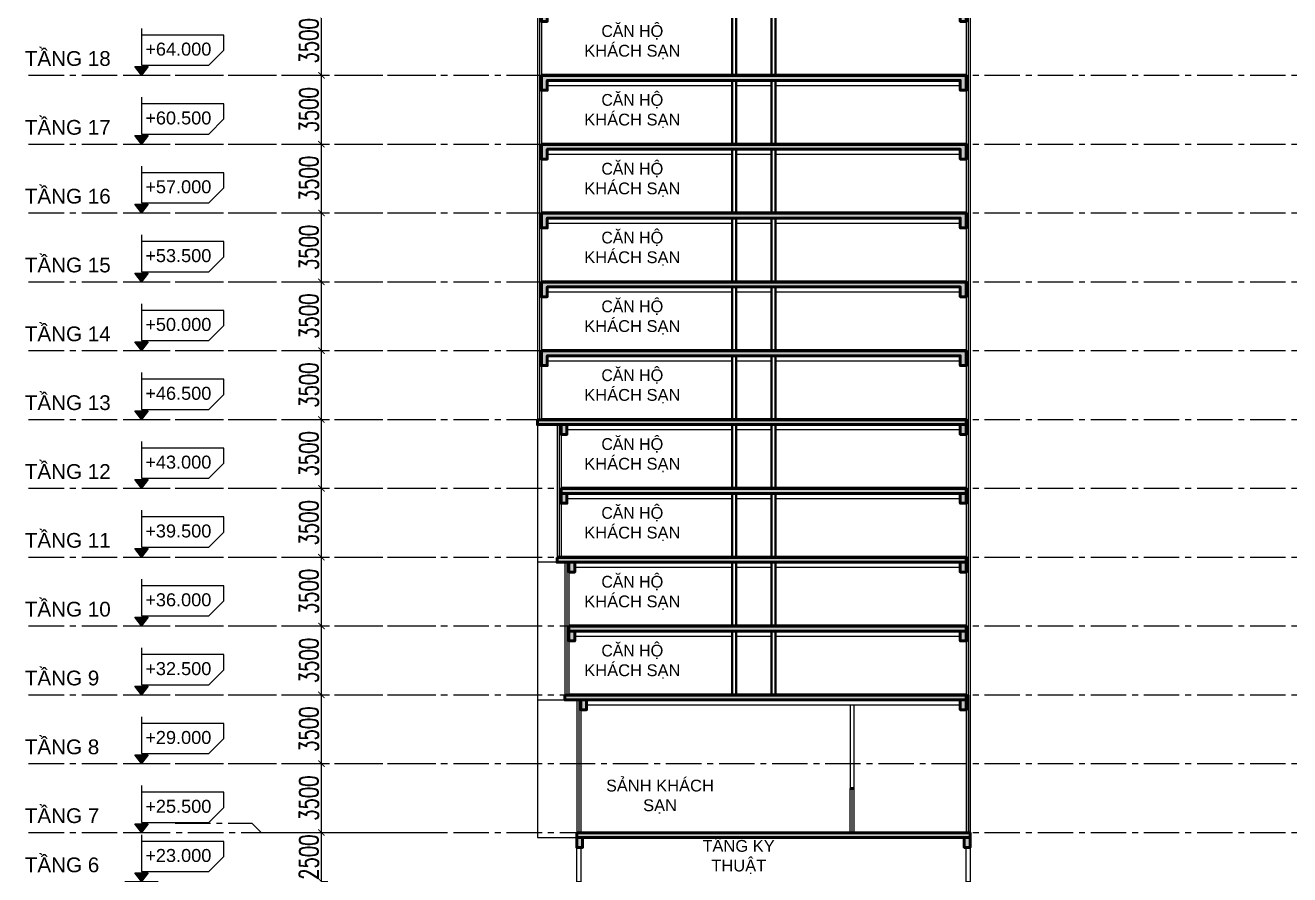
# Model space of a CAD drawing. Header units: millimetres. Extents: x 573003 to 1294762, y -9906 to 413061.
# Drawn here: x 573822 to 638102, y 37829 to 81019 of the extents above; entities that cross this region are included whole.
import ezdxf

# ---------------------------------------------------------------- set-up
doc = ezdxf.new("R2010")
doc.units = ezdxf.units.MM
doc.header["$MEASUREMENT"] = 0
doc.linetypes.add('IMPORT-CE', pattern=[135, 90, -15, 15, -15])
doc.layers.get('DEFPOINTS').update_dxf_attribs({"color": 5, "lineweight": 0})
for name, color, linetype in [('A-ANNO-ROOM', 50, 'Continuous'), ('A-ELEV-13FINE', 8, 'Continuous'), ('A-FLOR-STRS', 1, 'Continuous'), ('A-SYM-LVLS', 1, 'Continuous'), ('A-WALL-PATT', 251, 'Continuous')]:
    doc.layers.add(name, color=color, linetype=linetype)
for name, color, linetype, lineweight in [('KT-Chu viet', 255, 'Continuous', 20), ('KT-Kich thuoc', 159, 'Continuous', 18), ('KT-Net cat', 1, 'Continuous', 40), ('KT-Net cot', 2, 'Continuous', 50), ('KT-Net manh', 251, 'Continuous', 13), ('KT-Net thay', 7, 'Continuous', 25), ('KT-Net truc', 18, 'Continuous', 15), ('TEXT', 7, 'Continuous', 20)]:
    doc.layers.add(name, color=color, linetype=linetype, lineweight=lineweight)
doc.styles.add('Arial', font='arial.ttf')
doc.styles.add('DIM', font='vnsimli.shx', dxfattribs={"width": 0.7})
doc.styles.add('font unicode ccu', font='arial.ttf')
doc.styles.add('HBA-Text', font='GOTHIC.TTF')
doc.dimstyles.new('CCU  KT1-320 A1', dxfattribs={"dimscale": 320, "dimtxt": 3, "dimasz": 1, "dimexe": 1, "dimexo": 0, "dimgap": 0.5, "dimtad": 1, "dimdec": 0, "dimdsep": 46, "dimtxsty": 'DIM', "dimblk1": 'ARCHTICK', "dimblk2": 'ARCHTICK', "dimsah": 1, "dimcen": 0, "dimdle": 1, "dimclrd": 256, "dimclre": 256, "dimclrt": 31, "dimadec": 0, "dimazin": 0, "dimtfac": 1, "dimtdec": 0, "dimtix": 1, "dimtmove": 1, "dimatfit": 3, "dimldrblk": 'DOT', "dimfxl": 8, "dimtolj": 1, "dimarcsym": 0})

# ---------------------------------------------------------------- blocks, each defined once
blk = doc.blocks.new('slab')
at = {"layer": 'KT-Net manh'}
h = blk.add_hatch(color=256, dxfattribs=at)
h.dxf.hatch_style = 1
h.paths.add_polyline_path([(357114, 241086), (378714, 241086), (378714, 240336), (378414, 240336), (378414, 240836), (357414, 240836), (357414, 240336), (357114, 240336)])
at = {"layer": 'A-ELEV-13FINE'}
blk.add_line((378714, 241136), (357114, 241136), dxfattribs=at)
for points in [[(357114, 240836), (357114, 240586)], [(357414, 240586), (366814, 240586)], [(367014, 240586), (368814, 240586)], [(369014, 240586), (378414, 240586)], [(378714, 240586), (378714, 240836)]]:
    blk.add_lwpolyline(points, dxfattribs=at)
at = {"layer": 'KT-Net cat'}
for points in [[(366814, 240836), (366814, 237636)], [(367014, 240836), (367014, 237636)], [(368814, 240836), (368814, 237636)], [(369014, 240836), (369014, 237636)]]:
    blk.add_lwpolyline(points, dxfattribs=at)
at = {"layer": 'KT-Net cot'}
blk.add_lwpolyline([(357114, 241086), (378714, 241086), (378714, 240336), (378414, 240336), (378414, 240836), (357414, 240836), (357414, 240336), (357114, 240336), (357114, 241086)], dxfattribs=at)
at = {"layer": 'KT-Net manh'}
for p, q in [((357014, 241086), (357014, 237586)), ((357114, 241086), (357114, 237586)), ((378714, 241086), (378714, 237586)), ((378814, 241086), (378814, 237586))]:
    blk.add_line(p, q, dxfattribs=at)
at = {"layer": 'KT-Net thay'}
for p, q in [((356914, 241086), (356914, 237586)), ((378914, 241086), (378914, 237586))]:
    blk.add_line(p, q, dxfattribs=at)
blk = doc.blocks.new('_ARCHTICK')
at = {"color": 0, "linetype": 'ByBlock', "const_width": 0.15}
blk.add_lwpolyline([(-0.5, -0.5), (0.5, 0.5)], dxfattribs=at)
blk = doc.blocks.new('*D153')
at = {"layer": 'DEFPOINTS', "color": 0, "transparency": 16777216}
for p in [(0, 25500), (0, 25500), (0, 23000)]:
    blk.add_point(p, dxfattribs=at)
at = {"layer": 'KT-Kich thuoc', "lineweight": -2, "transparency": 16777216}
for p, q in [((0, 25500), (0, 25820)), ((0, 25500), (320, 25500)), ((0, 23000), (0, 25500)), ((0, 23000), (320, 23000)), ((0, 23000), (0, 22680))]:
    blk.add_line(p, q, dxfattribs=at)
at = {"layer": 'KT-Kich thuoc', "lineweight": -2, "transparency": 16777216, "xscale": 320, "yscale": 320, "zscale": 320}
for p, rotation in [((0, 25500), 270), ((0, 23000), 90)]:
    blk.add_blockref('_ARCHTICK', p, dxfattribs=dict(at, rotation=rotation))
at = {"layer": 'KT-Kich thuoc', "color": 31, "transparency": 16777216, "insert": (-640, 24250), "char_height": 960, "attachment_point": 5, "rotation": 90, "style": 'DIM'}
blk.add_mtext('\\A1;2500', dxfattribs=at)
blk = doc.blocks.new('_Dot')
at = {"color": 0, "linetype": 'ByBlock', "lineweight": -2}
blk.add_line((-0.5, 0), (-1, 0), dxfattribs=at)
at = {"color": 0, "linetype": 'ByBlock', "const_width": 0.5}
blk.add_lwpolyline([(-0.25, 0, 1), (0.25, 0, 1)], format="xyb", close=True, dxfattribs=at)
blk = doc.blocks.new('*D154')
at = {"layer": 'DEFPOINTS', "color": 0, "transparency": 16777216}
for p in [(0, 29000), (0, 29000), (0, 25500)]:
    blk.add_point(p, dxfattribs=at)
at = {"layer": 'KT-Kich thuoc', "lineweight": -2, "transparency": 16777216}
for p, q in [((0, 25180), (0, 29320)), ((0, 29000), (320, 29000)), ((0, 25500), (320, 25500))]:
    blk.add_line(p, q, dxfattribs=at)
at = {"layer": 'KT-Kich thuoc', "lineweight": -2, "transparency": 16777216, "xscale": 320, "yscale": 320, "zscale": 320}
for p, rotation in [((0, 29000), 90), ((0, 25500), 270)]:
    blk.add_blockref('_ARCHTICK', p, dxfattribs=dict(at, rotation=rotation))
at = {"layer": 'KT-Kich thuoc', "color": 31, "transparency": 16777216, "insert": (-640, 27250), "char_height": 960, "attachment_point": 5, "rotation": 90, "style": 'DIM'}
blk.add_mtext('\\A1;3500', dxfattribs=at)
blk = doc.blocks.new('*D155')
at = {"layer": 'DEFPOINTS', "color": 0, "transparency": 16777216}
for p in [(0, 32500), (0, 32500), (0, 29000)]:
    blk.add_point(p, dxfattribs=at)
at = {"layer": 'KT-Kich thuoc', "lineweight": -2, "transparency": 16777216}
for p, q in [((0, 28680), (0, 32820)), ((0, 32500), (320, 32500)), ((0, 29000), (320, 29000))]:
    blk.add_line(p, q, dxfattribs=at)
at = {"layer": 'KT-Kich thuoc', "lineweight": -2, "transparency": 16777216, "xscale": 320, "yscale": 320, "zscale": 320}
for p, rotation in [((0, 32500), 90), ((0, 29000), 270)]:
    blk.add_blockref('_ARCHTICK', p, dxfattribs=dict(at, rotation=rotation))
at = {"layer": 'KT-Kich thuoc', "color": 31, "transparency": 16777216, "insert": (-640, 30750), "char_height": 960, "attachment_point": 5, "rotation": 90, "style": 'DIM'}
blk.add_mtext('\\A1;3500', dxfattribs=at)
blk = doc.blocks.new('*D156')
at = {"layer": 'DEFPOINTS', "color": 0, "transparency": 16777216}
for p in [(0, 36000), (0, 36000), (0, 32500)]:
    blk.add_point(p, dxfattribs=at)
at = {"layer": 'KT-Kich thuoc', "lineweight": -2, "transparency": 16777216}
for p, q in [((0, 32180), (0, 36320)), ((0, 36000), (320, 36000)), ((0, 32500), (320, 32500))]:
    blk.add_line(p, q, dxfattribs=at)
at = {"layer": 'KT-Kich thuoc', "lineweight": -2, "transparency": 16777216, "xscale": 320, "yscale": 320, "zscale": 320}
for p, rotation in [((0, 36000), 90), ((0, 32500), 270)]:
    blk.add_blockref('_ARCHTICK', p, dxfattribs=dict(at, rotation=rotation))
at = {"layer": 'KT-Kich thuoc', "color": 31, "transparency": 16777216, "insert": (-640, 34250), "char_height": 960, "attachment_point": 5, "rotation": 90, "style": 'DIM'}
blk.add_mtext('\\A1;3500', dxfattribs=at)
blk = doc.blocks.new('*D157')
at = {"layer": 'DEFPOINTS', "color": 0, "transparency": 16777216}
for p in [(0, 39500), (0, 39500), (0, 36000)]:
    blk.add_point(p, dxfattribs=at)
at = {"layer": 'KT-Kich thuoc', "lineweight": -2, "transparency": 16777216}
for p, q in [((0, 35680), (0, 39820)), ((0, 39500), (320, 39500)), ((0, 36000), (320, 36000))]:
    blk.add_line(p, q, dxfattribs=at)
at = {"layer": 'KT-Kich thuoc', "lineweight": -2, "transparency": 16777216, "xscale": 320, "yscale": 320, "zscale": 320}
for p, rotation in [((0, 39500), 90), ((0, 36000), 270)]:
    blk.add_blockref('_ARCHTICK', p, dxfattribs=dict(at, rotation=rotation))
at = {"layer": 'KT-Kich thuoc', "color": 31, "transparency": 16777216, "insert": (-640, 37750), "char_height": 960, "attachment_point": 5, "rotation": 90, "style": 'DIM'}
blk.add_mtext('\\A1;3500', dxfattribs=at)
blk = doc.blocks.new('*D158')
at = {"layer": 'DEFPOINTS', "color": 0, "transparency": 16777216}
for p in [(0, 43000), (0, 43000), (0, 39500)]:
    blk.add_point(p, dxfattribs=at)
at = {"layer": 'KT-Kich thuoc', "lineweight": -2, "transparency": 16777216}
for p, q in [((0, 39180), (0, 43320)), ((0, 43000), (320, 43000)), ((0, 39500), (320, 39500))]:
    blk.add_line(p, q, dxfattribs=at)
at = {"layer": 'KT-Kich thuoc', "lineweight": -2, "transparency": 16777216, "xscale": 320, "yscale": 320, "zscale": 320}
for p, rotation in [((0, 43000), 90), ((0, 39500), 270)]:
    blk.add_blockref('_ARCHTICK', p, dxfattribs=dict(at, rotation=rotation))
at = {"layer": 'KT-Kich thuoc', "color": 31, "transparency": 16777216, "insert": (-640, 41250), "char_height": 960, "attachment_point": 5, "rotation": 90, "style": 'DIM'}
blk.add_mtext('\\A1;3500', dxfattribs=at)
blk = doc.blocks.new('*D159')
at = {"layer": 'DEFPOINTS', "color": 0, "transparency": 16777216}
for p in [(0, 46500), (0, 46500), (0, 43000)]:
    blk.add_point(p, dxfattribs=at)
at = {"layer": 'KT-Kich thuoc', "lineweight": -2, "transparency": 16777216}
for p, q in [((0, 42680), (0, 46820)), ((0, 46500), (320, 46500)), ((0, 43000), (320, 43000))]:
    blk.add_line(p, q, dxfattribs=at)
at = {"layer": 'KT-Kich thuoc', "lineweight": -2, "transparency": 16777216, "xscale": 320, "yscale": 320, "zscale": 320}
for p, rotation in [((0, 46500), 90), ((0, 43000), 270)]:
    blk.add_blockref('_ARCHTICK', p, dxfattribs=dict(at, rotation=rotation))
at = {"layer": 'KT-Kich thuoc', "color": 31, "transparency": 16777216, "insert": (-640, 44750), "char_height": 960, "attachment_point": 5, "rotation": 90, "style": 'DIM'}
blk.add_mtext('\\A1;3500', dxfattribs=at)
blk = doc.blocks.new('*D160')
at = {"layer": 'DEFPOINTS', "color": 0, "transparency": 16777216}
for p in [(0, 50000), (0, 50000), (0, 46500)]:
    blk.add_point(p, dxfattribs=at)
at = {"layer": 'KT-Kich thuoc', "lineweight": -2, "transparency": 16777216}
for p, q in [((0, 46180), (0, 50320)), ((0, 50000), (320, 50000)), ((0, 46500), (320, 46500))]:
    blk.add_line(p, q, dxfattribs=at)
at = {"layer": 'KT-Kich thuoc', "lineweight": -2, "transparency": 16777216, "xscale": 320, "yscale": 320, "zscale": 320}
for p, rotation in [((0, 50000), 90), ((0, 46500), 270)]:
    blk.add_blockref('_ARCHTICK', p, dxfattribs=dict(at, rotation=rotation))
at = {"layer": 'KT-Kich thuoc', "color": 31, "transparency": 16777216, "insert": (-640, 48250), "char_height": 960, "attachment_point": 5, "rotation": 90, "style": 'DIM'}
blk.add_mtext('\\A1;3500', dxfattribs=at)
blk = doc.blocks.new('*D161')
at = {"layer": 'DEFPOINTS', "color": 0, "transparency": 16777216}
for p in [(0, 53500), (0, 53500), (0, 50000)]:
    blk.add_point(p, dxfattribs=at)
at = {"layer": 'KT-Kich thuoc', "lineweight": -2, "transparency": 16777216}
for p, q in [((0, 49680), (0, 53820)), ((0, 53500), (320, 53500)), ((0, 50000), (320, 50000))]:
    blk.add_line(p, q, dxfattribs=at)
at = {"layer": 'KT-Kich thuoc', "lineweight": -2, "transparency": 16777216, "xscale": 320, "yscale": 320, "zscale": 320}
for p, rotation in [((0, 53500), 90), ((0, 50000), 270)]:
    blk.add_blockref('_ARCHTICK', p, dxfattribs=dict(at, rotation=rotation))
at = {"layer": 'KT-Kich thuoc', "color": 31, "transparency": 16777216, "insert": (-640, 51750), "char_height": 960, "attachment_point": 5, "rotation": 90, "style": 'DIM'}
blk.add_mtext('\\A1;3500', dxfattribs=at)
blk = doc.blocks.new('*D162')
at = {"layer": 'DEFPOINTS', "color": 0, "transparency": 16777216}
for p in [(0, 57000), (0, 57000), (0, 53500)]:
    blk.add_point(p, dxfattribs=at)
at = {"layer": 'KT-Kich thuoc', "lineweight": -2, "transparency": 16777216}
for p, q in [((0, 53180), (0, 57320)), ((0, 57000), (320, 57000)), ((0, 53500), (320, 53500))]:
    blk.add_line(p, q, dxfattribs=at)
at = {"layer": 'KT-Kich thuoc', "lineweight": -2, "transparency": 16777216, "xscale": 320, "yscale": 320, "zscale": 320}
for p, rotation in [((0, 57000), 90), ((0, 53500), 270)]:
    blk.add_blockref('_ARCHTICK', p, dxfattribs=dict(at, rotation=rotation))
at = {"layer": 'KT-Kich thuoc', "color": 31, "transparency": 16777216, "insert": (-640, 55250), "char_height": 960, "attachment_point": 5, "rotation": 90, "style": 'DIM'}
blk.add_mtext('\\A1;3500', dxfattribs=at)
blk = doc.blocks.new('*D163')
at = {"layer": 'DEFPOINTS', "color": 0, "transparency": 16777216}
for p in [(0, 60500), (0, 60500), (0, 57000)]:
    blk.add_point(p, dxfattribs=at)
at = {"layer": 'KT-Kich thuoc', "lineweight": -2, "transparency": 16777216}
for p, q in [((0, 56680), (0, 60820)), ((0, 60500), (320, 60500)), ((0, 57000), (320, 57000))]:
    blk.add_line(p, q, dxfattribs=at)
at = {"layer": 'KT-Kich thuoc', "lineweight": -2, "transparency": 16777216, "xscale": 320, "yscale": 320, "zscale": 320}
for p, rotation in [((0, 60500), 90), ((0, 57000), 270)]:
    blk.add_blockref('_ARCHTICK', p, dxfattribs=dict(at, rotation=rotation))
at = {"layer": 'KT-Kich thuoc', "color": 31, "transparency": 16777216, "insert": (-640, 58750), "char_height": 960, "attachment_point": 5, "rotation": 90, "style": 'DIM'}
blk.add_mtext('\\A1;3500', dxfattribs=at)
blk = doc.blocks.new('*D164')
at = {"layer": 'DEFPOINTS', "color": 0, "transparency": 16777216}
for p in [(0, 64000), (0, 64000), (0, 60500)]:
    blk.add_point(p, dxfattribs=at)
at = {"layer": 'KT-Kich thuoc', "lineweight": -2, "transparency": 16777216}
for p, q in [((0, 60180), (0, 64320)), ((0, 64000), (320, 64000)), ((0, 60500), (320, 60500))]:
    blk.add_line(p, q, dxfattribs=at)
at = {"layer": 'KT-Kich thuoc', "lineweight": -2, "transparency": 16777216, "xscale": 320, "yscale": 320, "zscale": 320}
for p, rotation in [((0, 64000), 90), ((0, 60500), 270)]:
    blk.add_blockref('_ARCHTICK', p, dxfattribs=dict(at, rotation=rotation))
at = {"layer": 'KT-Kich thuoc', "color": 31, "transparency": 16777216, "insert": (-640, 62250), "char_height": 960, "attachment_point": 5, "rotation": 90, "style": 'DIM'}
blk.add_mtext('\\A1;3500', dxfattribs=at)
blk = doc.blocks.new('*D165')
at = {"layer": 'DEFPOINTS', "color": 0, "transparency": 16777216}
for p in [(0, 67500), (0, 67500), (0, 64000)]:
    blk.add_point(p, dxfattribs=at)
at = {"layer": 'KT-Kich thuoc', "lineweight": -2, "transparency": 16777216}
for p, q in [((0, 63680), (0, 67820)), ((0, 67500), (320, 67500)), ((0, 64000), (320, 64000))]:
    blk.add_line(p, q, dxfattribs=at)
at = {"layer": 'KT-Kich thuoc', "lineweight": -2, "transparency": 16777216, "xscale": 320, "yscale": 320, "zscale": 320}
for p, rotation in [((0, 67500), 90), ((0, 64000), 270)]:
    blk.add_blockref('_ARCHTICK', p, dxfattribs=dict(at, rotation=rotation))
at = {"layer": 'KT-Kich thuoc', "color": 31, "transparency": 16777216, "insert": (-640, 65750), "char_height": 960, "attachment_point": 5, "rotation": 90, "style": 'DIM'}
blk.add_mtext('\\A1;3500', dxfattribs=at)
blk = doc.blocks.new('A$C61654A8E')
blk.add_hatch(color=256).paths.add_polyline_path([(-137, 178), (0, 0), (137, 178)])
blk.add_line((-341, 0), (341, 0))
for points in [[(0, 956), (0, 819)], [(-137, 178), (137, 178), (0, 0), (-137, 178)]]:
    blk.add_lwpolyline(points)
blk.add_lwpolyline([(1678, 512), (1678, 819), (0, 819), (0, 205), (1371, 205)], close=True)
blk = doc.blocks.new('coscaodotudong')
at = {"xscale": 0.8324273823791946, "yscale": 0.8324273823791946, "zscale": 0.8324273823791946}
blk.add_blockref('A$C61654A8E', (0, 0), dxfattribs=at)
at = {"layer": 'KT-Chu viet', "style": 'font unicode ccu'}
blk.add_attdef('%%P0.000', (64, 334), '', height=220, dxfattribs=at)
blk = doc.blocks.new('Levels')
at = {"layer": 'KT-Kich thuoc'}
for p, q in [((-9998.9, 64000, 0), (-7793.2, 64000, 0)), ((-9998.9, 60500, 0), (-7793.2, 60500, 0)), ((-9998.9, 57000, 0), (-7793.2, 57000, 0)), ((-9998.9, 53500, 0), (-7793.2, 53500, 0)), ((-9998.9, 50000, 0), (-7793.2, 50000, 0)), ((-9998.9, 46500, 0), (-7793.2, 46500, 0)), ((-9998.9, 43000, 0), (-7793.2, 43000, 0)), ((-9998.9, 39500, 0), (-7793.2, 39500, 0)), ((-9998.9, 36000, 0), (-7793.2, 36000, 0)), ((-9998.9, 32500, 0), (-7793.2, 32500, 0)), ((-9998.9, 29000, 0), (-7793.2, 29000, 0)), ((-9998.9, 25500, 0), (-7793.2, 25500, 0))]:
    blk.add_line(p, q, dxfattribs=at)
at = {"layer": 'KT-Net truc', "linetype": 'IMPORT-CE', "ltscale": 20, "elevation": 0}
for points in [[(-7437.9, 64000), (6189, 64000)], [(-7437.9, 60500), (6189, 60500)], [(-7437.9, 57000), (6189, 57000)], [(-7437.9, 53500), (6189, 53500)], [(-7437.9, 50000), (6189, 50000)], [(-7437.9, 46500), (6189, 46500)], [(-7437.9, 43000), (6189, 43000)], [(-7437.9, 39500), (6189, 39500)], [(-7437.9, 36000), (6189, 36000)], [(-7437.9, 32500), (6189, 32500)], [(-7437.9, 29000), (6189, 29000)], [(-7437.9, 25969.9), (-3529.9, 25969.9), (-3060, 25500), (6189, 25500)]]:
    blk.add_lwpolyline(points, dxfattribs=at)
at = {"layer": 'KT-Chu viet', "xscale": 3, "yscale": 3, "zscale": 3}
for p, values in [((-9146.4, 64000, 0), {'%%P0.000': '+64.000'}), ((-9146.4, 60500, 0), {'%%P0.000': '+60.500'}), ((-9146.4, 57000, 0), {'%%P0.000': '+57.000'}), ((-9146.4, 53500, 0), {'%%P0.000': '+53.500'}), ((-9146.4, 50000, 0), {'%%P0.000': '+50.000'}), ((-9146.4, 46500, 0), {'%%P0.000': '+46.500'}), ((-9146.4, 43000, 0), {'%%P0.000': '+43.000'}), ((-9146.4, 39500, 0), {'%%P0.000': '+39.500'}), ((-9146.4, 36000, 0), {'%%P0.000': '+36.000'}), ((-9146.4, 32500, 0), {'%%P0.000': '+32.500'}), ((-9146.4, 29000, 0), {'%%P0.000': '+29.000'}), ((-9146.4, 25500, 0), {'%%P0.000': '+25.500'}), ((-9146.4, 23000, 0), {'%%P0.000': '+23.000'})]:
    blk.add_blockref('coscaodotudong', p, dxfattribs=at).add_auto_attribs(values)
at = {"layer": 'TEXT', "char_height": 750, "attachment_point": 1, "style": 'Arial'}
for s, insert, width in [('TẦNG 18', (-15078.7, 65229.8, 0), 4692.37), ('TẦNG 17', (-15078.7, 61729.8, 0), 4649.34), ('TẦNG 16', (-15078.7, 58229.8, 0), 4778.435), ('TẦNG 15', (-15078.7, 54729.8, 0), 5036.626), ('TẦNG 14', (-15078.7, 51229.8, 0), 4778.435), ('TẦNG 13', (-15078.7, 47729.8, 0), 4864.501), ('TẦNG 12', (-15078.7, 44229.8, 0), 5079.655), ('TẦNG 11', (-15078.7, 40729.8, 0), 5122.691), ('TẦNG 10', (-15078.7, 37229.8, 0), 5562.932), ('TẦNG 9', (-15078.7, 33729.8, 0), 4132.96), ('TẦNG 8', (-15078.7, 30229.8, 0), 4132.96), ('TẦNG 7', (-15078.7, 26729.8, 0), 4132.96), ('TẦNG 6', (-15078.7, 24229.8, 0), 4132.96)]:
    blk.add_mtext(s, dxfattribs=dict(at, insert=insert, width=width))
at = {"layer": 'KT-Kich thuoc'}
for base, p1, p2, picture, middle in [((0, 67500), (0, 64000), (0, 67500), '*D165', (-640, 65750)), ((0, 64000), (0, 60500), (0, 64000), '*D164', (-640, 62250)), ((0, 60500), (0, 57000), (0, 60500), '*D163', (-640, 58750)), ((0, 57000), (0, 53500), (0, 57000), '*D162', (-640, 55250)), ((0, 53500), (0, 50000), (0, 53500), '*D161', (-640, 51750)), ((0, 50000), (0, 46500), (0, 50000), '*D160', (-640, 48250)), ((0, 46500), (0, 43000), (0, 46500), '*D159', (-640, 44750)), ((0, 43000), (0, 39500), (0, 43000), '*D158', (-640, 41250)), ((0, 39500), (0, 36000), (0, 39500), '*D157', (-640, 37750)), ((0, 36000), (0, 32500), (0, 36000), '*D156', (-640, 34250)), ((0, 32500), (0, 29000), (0, 32500), '*D155', (-640, 30750)), ((0, 29000), (0, 25500), (0, 29000), '*D154', (-640, 27250)), ((0, 25500), (0, 23000), (0, 25500), '*D153', (-640, 24250))]:
    dim = blk.add_linear_dim(base=base, p1=p1, p2=p2, angle=90, dimstyle='CCU  KT1-320 A1', dxfattribs=at)
    dim.commit()
    dim.dimension.update_dxf_attribs({"geometry": picture, "text_midpoint": middle})

msp = doc.modelspace()

# ---------------------------------------------------------------- hatches: boundary and pattern name
at = {"layer": 'A-WALL-PATT'}
h = msp.add_hatch(color=256, dxfattribs=at)
h.dxf.hatch_style = 1
h.paths.add_polyline_path([(599856.8, 60965.8), (621656.8, 60965.8), (621656.8, 60715.8), (599856.8, 60715.8)])
h = msp.add_hatch(color=256, dxfattribs=at)
h.dxf.hatch_style = 1
h.paths.add_polyline_path([(601056.8, 60715.8), (601356.8, 60715.8), (601356.8, 60215.8), (601056.8, 60215.8)])
h.paths.add_polyline_path([(621356.8, 60715.8), (621656.8, 60715.8), (621656.8, 60215.8), (621356.8, 60215.8)])
h = msp.add_hatch(color=256, dxfattribs=at)
h.dxf.hatch_style = 1
h.paths.add_polyline_path([(601056.8, 57465.8), (621656.8, 57465.8), (621656.8, 57215.8), (601056.8, 57215.8)])
h = msp.add_hatch(color=256, dxfattribs=at)
h.dxf.hatch_style = 1
h.paths.add_polyline_path([(601056.8, 57215.8), (601356.8, 57215.8), (601356.8, 56715.8), (601056.8, 56715.8)])
h.paths.add_polyline_path([(621356.8, 57215.8), (621656.8, 57215.8), (621656.8, 56715.8), (621356.8, 56715.8)])
h = msp.add_hatch(color=256, dxfattribs=at)
h.dxf.hatch_style = 1
h.paths.add_polyline_path([(600856.8, 53965.8), (621656.8, 53965.8), (621656.8, 53715.8), (600856.8, 53715.8)])
h = msp.add_hatch(color=256, dxfattribs=at)
h.dxf.hatch_style = 1
h.paths.add_polyline_path([(601456.8, 53715.8), (601756.8, 53715.8), (601756.8, 53215.8), (601456.8, 53215.8)])
h.paths.add_polyline_path([(621356.8, 53715.8), (621656.8, 53715.8), (621656.8, 53215.8), (621356.8, 53215.8)])
h = msp.add_hatch(color=256, dxfattribs=at)
h.dxf.hatch_style = 1
h.paths.add_polyline_path([(601456.8, 50465.8), (621656.8, 50465.8), (621656.8, 50215.8), (601456.8, 50215.8)])
h = msp.add_hatch(color=256, dxfattribs=at)
h.dxf.hatch_style = 1
h.paths.add_polyline_path([(601456.8, 50215.8), (601756.8, 50215.8), (601756.8, 49715.8), (601456.8, 49715.8)])
h.paths.add_polyline_path([(621356.8, 50215.8), (621656.8, 50215.8), (621656.8, 49715.8), (621356.8, 49715.8)])
h = msp.add_hatch(color=256, dxfattribs=at)
h.dxf.hatch_style = 1
h.paths.add_polyline_path([(601256.8, 46965.8), (621656.8, 46965.8), (621656.8, 46715.8), (601256.8, 46715.8)])
h = msp.add_hatch(color=256, dxfattribs=at)
h.dxf.hatch_style = 1
h.paths.add_polyline_path([(602056.8, 46715.8), (602356.8, 46715.8), (602356.8, 46215.8), (602056.8, 46215.8)])
h.paths.add_polyline_path([(621356.8, 46715.8), (621656.8, 46715.8), (621656.8, 46215.8), (621356.8, 46215.8)])
h = msp.add_hatch(color=256, dxfattribs=at)
h.dxf.hatch_style = 1
h.paths.add_polyline_path([(601856.8, 39965.8), (621856.8, 39965.8), (621856.8, 39715.8), (601856.8, 39715.8)])
h = msp.add_hatch(color=256, dxfattribs=at)
h.dxf.hatch_style = 1
h.paths.add_polyline_path([(601856.8, 39715.8), (602156.8, 39715.8), (602156.8, 39215.8), (601856.8, 39215.8)])
h.paths.add_polyline_path([(621556.8, 39715.8), (621856.8, 39715.8), (621856.8, 39215.8), (621556.8, 39215.8)])

# ---------------------------------------------------------------- linework, layer by layer
at = {"layer": 'A-FLOR-STRS', "elevation": 0}
msp.add_lwpolyline([(615756.8, 46465.8), (615756.8, 42215.8), (615956.8, 42215.8), (615956.8, 46465.8)], dxfattribs=at)
at = {"layer": 'A-SYM-LVLS'}
msp.add_line((621856.8, 46965.8, 0), (621856.8, 39965.8, 0), dxfattribs=at)
at = {"layer": 'KT-Net cat', "elevation": 0}
for points in [[(609756.8, 60715.8), (609756.8, 57515.8)], [(609956.8, 60715.8), (609956.8, 57515.8)], [(611756.8, 60715.8), (611756.8, 57515.8)], [(611956.8, 60715.8), (611956.8, 57515.8)], [(609756.8, 57215.8), (609756.8, 54015.8)], [(609956.8, 57215.8), (609956.8, 54015.8)], [(611756.8, 57215.8), (611756.8, 54015.8)], [(611956.8, 57215.8), (611956.8, 54015.8)], [(609756.8, 53715.8), (609756.8, 50515.8)], [(609956.8, 53715.8), (609956.8, 50515.8)], [(611756.8, 53715.8), (611756.8, 50515.8)], [(611956.8, 53715.8), (611956.8, 50515.8)], [(609756.8, 50215.8), (609756.8, 47015.8)], [(609956.8, 50215.8), (609956.8, 47015.8)], [(611756.8, 50215.8), (611756.8, 47015.8)], [(611956.8, 50215.8), (611956.8, 47015.8)]]:
    msp.add_lwpolyline(points, dxfattribs=at)
at = {"layer": 'KT-Net cot'}
for p, q in [((615956.8, 42215.8, 0), (615756.8, 42215.8, 0)), ((601856.8, 39965.8, 0), (621856.8, 39965.8, 0))]:
    msp.add_line(p, q, dxfattribs=at)
at = {"layer": 'KT-Net cot', "elevation": 0}
for points in [[(599856.8, 60965.8), (621656.8, 60965.8), (621656.8, 60715.8), (599856.8, 60715.8), (599856.8, 60965.8)], [(601056.8, 57465.8), (621656.8, 57465.8), (621656.8, 57215.8), (601056.8, 57215.8), (601056.8, 57465.8)], [(600856.8, 53965.8), (621656.8, 53965.8), (621656.8, 53715.8), (600856.8, 53715.8), (600856.8, 53965.8)], [(601456.8, 50465.8), (621656.8, 50465.8), (621656.8, 50215.8), (601456.8, 50215.8), (601456.8, 50465.8)], [(601256.8, 46965.8), (621656.8, 46965.8), (621656.8, 46715.8), (601256.8, 46715.8), (601256.8, 46965.8)], [(601856.8, 39965.8), (621856.8, 39965.8), (621856.8, 39715.8), (601856.8, 39715.8), (601856.8, 39965.8)]]:
    msp.add_lwpolyline(points, dxfattribs=at)
at = {"layer": 'KT-Net cot'}
for points, elevation in [([(601056.8, 60715.8), (601356.8, 60715.8), (601356.8, 60215.8), (601056.8, 60215.8)], 0), ([(621356.8, 60715.8), (621656.8, 60715.8), (621656.8, 60215.8), (621356.8, 60215.8)], 0), ([(601056.8, 57215.8), (601356.8, 57215.8), (601356.8, 56715.8), (601056.8, 56715.8)], 0), ([(621356.8, 57215.8), (621656.8, 57215.8), (621656.8, 56715.8), (621356.8, 56715.8)], 0), ([(601456.8, 53715.8), (601756.8, 53715.8), (601756.8, 53215.8), (601456.8, 53215.8)], -6.3), ([(621356.8, 53715.8), (621656.8, 53715.8), (621656.8, 53215.8), (621356.8, 53215.8)], 0), ([(601456.8, 50215.8), (601756.8, 50215.8), (601756.8, 49715.8), (601456.8, 49715.8)], 0), ([(621356.8, 50215.8), (621656.8, 50215.8), (621656.8, 49715.8), (621356.8, 49715.8)], 0), ([(602056.8, 46715.8), (602356.8, 46715.8), (602356.8, 46215.8), (602056.8, 46215.8)], -6.3), ([(621356.8, 46715.8), (621656.8, 46715.8), (621656.8, 46215.8), (621356.8, 46215.8)], 0), ([(601856.8, 39715.8), (602156.8, 39715.8), (602156.8, 39215.8), (601856.8, 39215.8)], 0), ([(621556.8, 39715.8), (621856.8, 39715.8), (621856.8, 39215.8), (621556.8, 39215.8)], 0)]:
    msp.add_lwpolyline(points, close=True, dxfattribs=dict(at, elevation=elevation))
at = {"layer": 'KT-Net manh'}
for p, q in [((599856.8, 60715.8, 0), (599856.8, 39715.8, 0)), ((621656.8, 61015.8, 0), (600056.8, 61015.8, 0)), ((600956.8, 60715.8, 0), (600956.8, 57465.8, 0)), ((601056.8, 60715.8, 0), (601056.8, 57465.8, 0)), ((621656.8, 60965.8, 0), (621656.8, 57465.8, 0)), ((621756.8, 60965.8, 0), (621756.8, 57465.8, 0)), ((600956.8, 57465.8, 0), (600956.8, 53965.8, 0)), ((621656.8, 57515.8, 0), (601056.8, 57515.8, -6.3)), ((621656.8, 57515.8, 0), (601056.8, 57515.8, -6.3)), ((601056.8, 57465.8, 0), (601056.8, 53965.8, 0)), ((621656.8, 57465.8, 0), (621656.8, 53965.8, 0)), ((621756.8, 57465.8, 0), (621756.8, 53965.8, 0)), ((621656.8, 54015.8, 0), (600856.8, 54015.8, -6.3)), ((621656.8, 54015.8, 0), (600856.8, 54015.8, -6.3)), ((600856.8, 53715.8, 0), (599856.8, 53715.8, 0)), ((601356.8, 53715.8, -6.3), (601356.8, 50465.8, -6.3)), ((601456.8, 53715.8, -6.3), (601456.8, 50465.8, -6.3)), ((621656.8, 53965.8, 0), (621656.8, 50465.8, 0)), ((621756.8, 53965.8, 0), (621756.8, 50465.8, 0)), ((601356.8, 50465.8, -6.3), (601356.8, 46965.8, -6.3)), ((621656.8, 50515.8, 0), (601456.8, 50515.8, -6.3)), ((621656.8, 50515.8, 0), (601456.8, 50515.8, -6.3)), ((601456.8, 50465.8, -6.3), (601456.8, 46965.8, -6.3)), ((621656.8, 50465.8, 0), (621656.8, 46965.8, 0)), ((621756.8, 50465.8, 0), (621756.8, 46965.8, 0)), ((621656.8, 47015.8, 0), (601456.8, 47015.8, -6.3)), ((621756.8, 46965.8, 0), (621756.8, 39965.8, 0)), ((599856.8, 46715.8, 0), (601337.5, 46715.8, 0)), ((601956.8, 46715.8, -6.3), (601956.8, 39965.8, -6.3)), ((602056.8, 46715.8, -6.3), (602056.8, 39965.8, -6.3)), ((621656.8, 46465.8, 0), (621656.8, 39965.8, 0)), ((599856.8, 39715.8, 0), (601856.8, 39715.8, 0))]:
    msp.add_line(p, q, dxfattribs=at)
at = {"layer": 'KT-Net manh', "elevation": 0}
for points in [[(601356.8, 60715.8), (601356.8, 60465.8), (609756.8, 60465.8)], [(609956.8, 60465.8), (611756.8, 60465.8)], [(611956.8, 60465.8), (621356.8, 60465.8), (621356.8, 60715.8)], [(601356.8, 57215.8), (601356.8, 56965.8), (609756.8, 56965.8)], [(611956.8, 56965.8), (621356.8, 56965.8), (621356.8, 57215.8)], [(609956.8, 56965.8), (611756.8, 56965.8)], [(601756.8, 53465.8), (609756.8, 53465.8)], [(609956.8, 53465.8), (611756.8, 53465.8)], [(611956.8, 53465.8), (621356.8, 53465.8), (621356.8, 53715.8)], [(601756.8, 50215.8), (601756.8, 49965.8), (609756.8, 49965.8)], [(611956.8, 49965.8), (621356.8, 49965.8), (621356.8, 50215.8)], [(609956.8, 49965.8), (611756.8, 49965.8)], [(602356.8, 46465.8), (621356.8, 46465.8), (621356.8, 46715.8)]]:
    msp.add_lwpolyline(points, dxfattribs=at)
at = {"layer": 'KT-Net thay'}
for p, q in [((600856.8, 60715.8, 0), (600856.8, 57465.8, 0)), ((621856.8, 60965.8, 0), (621856.8, 57465.8, 0)), ((600856.8, 57465.8, 0), (600856.8, 53965.8, 0)), ((621856.8, 57465.8, 0), (621856.8, 53965.8, 0)), ((601256.8, 53715.8, -6.3), (601256.8, 50465.8, -6.3)), ((621856.8, 53965.8, 0), (621856.8, 50465.8, 0)), ((601256.8, 50465.8, -6.3), (601256.8, 46965.8, -6.3)), ((621856.8, 50465.8, 0), (621856.8, 46965.8, 0)), ((621856.8, 39965.8, 0), (621856.8, 46965.8, 0)), ((601856.8, 46715.8, -6.3), (601856.8, 39965.8, -6.3)), ((615756.8, 39965.8, 0), (615756.8, 42215.8, 0)), ((615856.8, 39965.8, 0), (615856.8, 42215.8, 0)), ((615956.8, 39965.8, 0), (615956.8, 42215.8, 0))]:
    msp.add_line(p, q, dxfattribs=at)
at = {"layer": 'KT-Net thay', "elevation": 0}
for points in [[(602056.8, 39215.8), (602056.8, 37465.8), (601856.8, 37465.8), (601856.8, 39215.8), (602056.8, 39215.8)], [(621856.8, 39215.8), (621856.8, 37465.8), (621656.8, 37465.8), (621656.8, 39215.8), (621856.8, 39215.8)]]:
    msp.add_lwpolyline(points, dxfattribs=at)
at = {"layer": 'KT-Net truc', "linetype": 'IMPORT-CE', "ltscale": 20}
for p, q in [((573990.5, 78475.6, 0), (690764.9, 78475.6, 0)), ((573990.5, 74975.6, 0), (690764.9, 74975.6, 0)), ((573990.5, 71475.6, 0), (690764.9, 71475.6, 0)), ((573990.5, 67975.6, 0), (690764.9, 67975.6, 0)), ((573990.5, 64475.6, 0), (690764.9, 64475.6, 0)), ((573990.5, 60975.6, 0), (690764.9, 60975.6, 0)), ((573990.5, 57475.6, 0), (690764.9, 57475.6, 0)), ((573990.5, 53975.6, 0), (690764.9, 53975.6, 0)), ((573990.5, 50475.6, 0), (690764.9, 50475.6, 0)), ((573990.5, 46975.6, 0), (690764.9, 46975.6, 0)), ((573990.5, 43475.6, 0), (690764.9, 43475.6, 0)), ((573990.5, 39975.6, 0), (690764.9, 39975.6, 0))]:
    msp.add_line(p, q, dxfattribs=at)

# ---------------------------------------------------------------- block references
at = {"layer": 'A-ELEV-13FINE'}
for p in [(242942.9, -159120.6, 0), (242942.9, -162620.6, 0), (242942.9, -166120.6, 0), (242942.9, -169620.6, 0), (242942.9, -173120.6, 0), (242942.9, -176620.6, 0)]:
    msp.add_blockref('slab', p, dxfattribs=at)
at = {"layer": 'A-WALL-PATT'}
msp.add_blockref('Levels', (588876.8, 14475.6, 0), dxfattribs=at)

# ---------------------------------------------------------------- texts
at = {"layer": 'A-ANNO-ROOM', "ltscale": 800, "char_height": 600, "width": 6000, "attachment_point": 2, "style": 'HBA-Text'}
for s, insert in [('CĂN H{\\fArial|b0|i0|c0|p34;Ộ KHÁCH SẠN}', (604684.2, 81025.5, 0)), ('CĂN H{\\fArial|b0|i0|c0|p34;Ộ KHÁCH SẠN}', (604684.2, 77525.5, 0)), ('CĂN H{\\fArial|b0|i0|c0|p34;Ộ KHÁCH SẠN}', (604684.2, 74025.5, 0)), ('CĂN H{\\fArial|b0|i0|c0|p34;Ộ KHÁCH SẠN}', (604684.2, 70525.5, 0)), ('CĂN H{\\fArial|b0|i0|c0|p34;Ộ KHÁCH SẠN}', (604684.2, 67025.5, 0)), ('CĂN H{\\fArial|b0|i0|c0|p34;Ộ KHÁCH SẠN}', (604684.2, 63525.5, 0)), ('CĂN H{\\fArial|b0|i0|c0|p34;Ộ KHÁCH SẠN}', (604684.2, 60025.5, 0)), ('CĂN H{\\fArial|b0|i0|c0|p34;Ộ KHÁCH SẠN}', (604684.2, 56525.5, 0)), ('CĂN H{\\fArial|b0|i0|c0|p34;Ộ KHÁCH SẠN}', (604684.2, 53025.5, 0)), ('CĂN H{\\fArial|b0|i0|c0|p34;Ộ KHÁCH SẠN}', (604684.2, 49525.5, 0)), ('S{\\fArial|b0|i0|c0|p34;ẢNH KHÁCH SẠN}', (606091.9, 42660.5, 0)), ('T{\\fArial|b0|i0|c0|p34;ẦNG KỸ THUẬT}', (610092.9, 39595, 0))]:
    msp.add_mtext(s, dxfattribs=dict(at, insert=insert))

doc.saveas('drawing.dxf')
